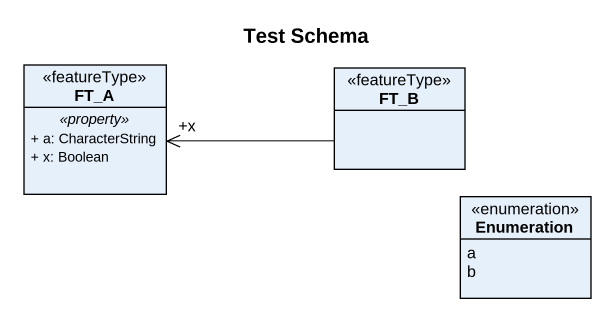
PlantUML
@startuml
title Test Schema
hide circle
hide empty members
skinparam classAttributeIconSize 0
class FT_A <<featureType>> {
  .. <<property>> ..
  + a: CharacterString
  + x: Boolean
}
class FT_B <<featureType>>
enum Enumeration {
  a
  b
}
FT_B -left-> "+x" FT_A
@enduml
